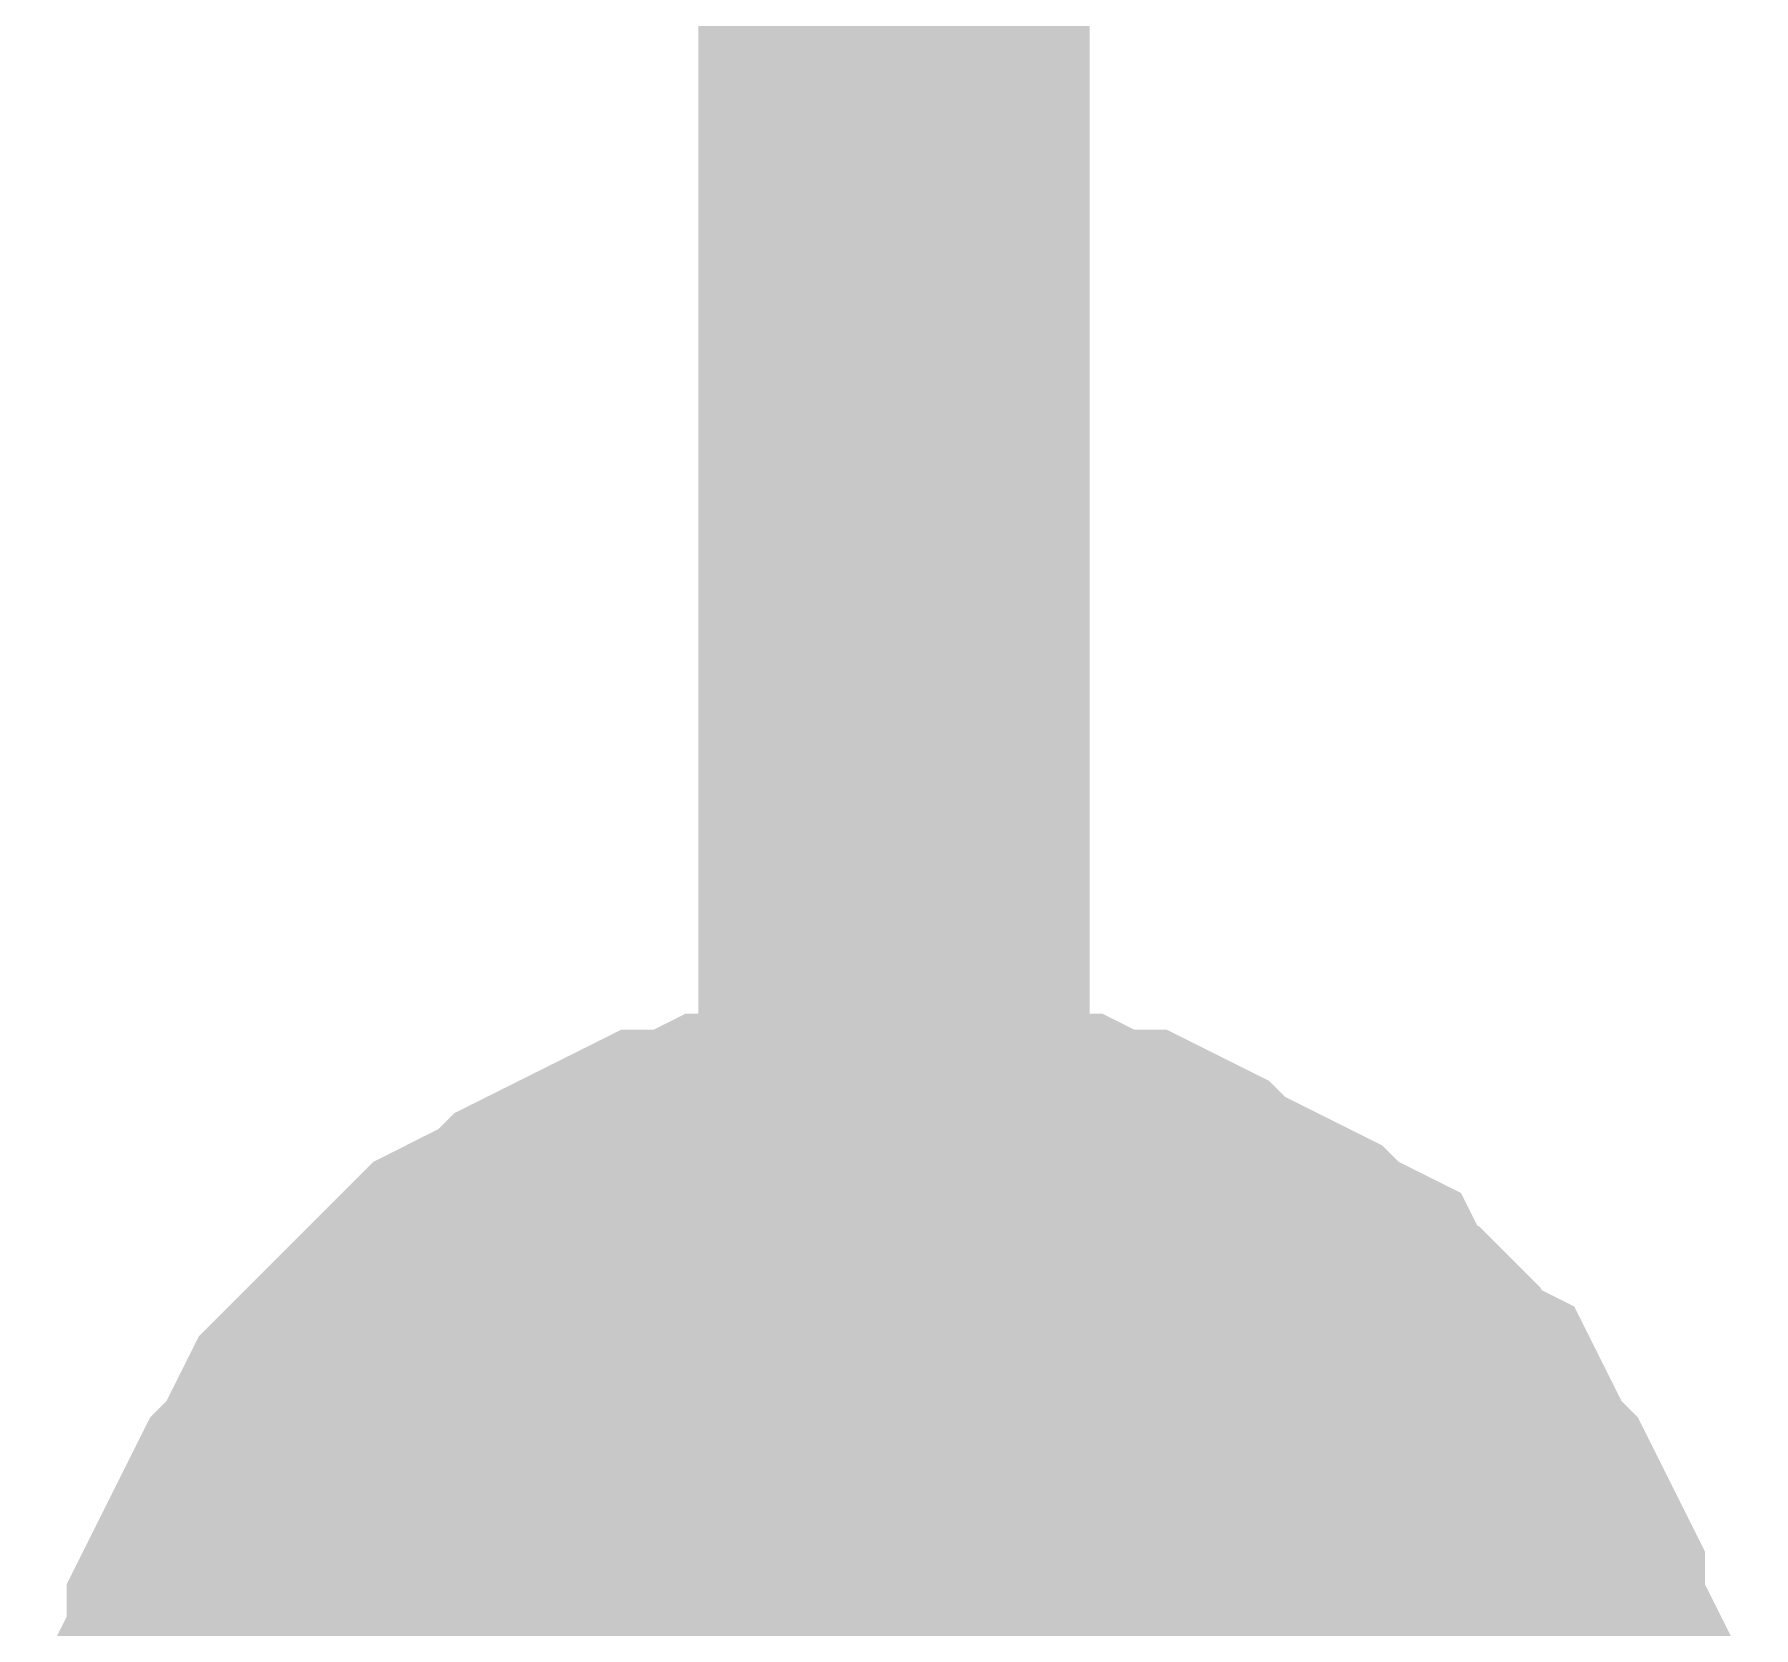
# Model space of a CAD drawing. Header units: inches. Extents: x 0 to 569, y 0 to 432.
# Drawn here: x 85.712 to 87.028, y 117.006 to 118.226 of the extents above; entities that cross this region are included whole.
import ezdxf

# ---------------------------------------------------------------- set-up
doc = ezdxf.new("R2010")
doc.units = ezdxf.units.IN
doc.layers.add('Sheet', color=255, linetype='Continuous')

msp = doc.modelspace()

# ---------------------------------------------------------------- linework, layer by layer
at = {"layer": 'Sheet'}
for points in [[(86.3699, 116.8301, 0.2997, 0.2997, 0), (86.3699, 142.2301, 0.2997, 0.2997, 0)], [(85.8614, 116.8549, 0.2997, 0.2997, 0), (85.8614, 116.8797, 0.2997, 0.2997, 0), (85.8614, 116.9045, 0.2997, 0.2997, 0), (85.8738, 116.9293, 0.2997, 0.2997, 0), (85.8738, 116.9541, 0.2997, 0.2997, 0), (85.8862, 116.9789, 0.2997, 0.2997, 0), (85.8862, 117.0037, 0.2997, 0.2997, 0), (85.8986, 117.0285, 0.2997, 0.2997, 0), (85.911, 117.0533, 0.2997, 0.2997, 0), (85.9234, 117.0781, 0.2997, 0.2997, 0), (85.9358, 117.0905, 0.2997, 0.2997, 0), (85.9482, 117.1153, 0.2997, 0.2997, 0), (85.9606, 117.1401, 0.2997, 0.2997, 0), (85.973, 117.1525, 0.2997, 0.2997, 0), (85.9979, 117.1773, 0.2997, 0.2997, 0), (86.0103, 117.1897, 0.2997, 0.2997, 0), (86.0227, 117.2021, 0.2997, 0.2997, 0), (86.0475, 117.227, 0.2997, 0.2997, 0), (86.0599, 117.2394, 0.2997, 0.2997, 0), (86.0847, 117.2518, 0.2997, 0.2997, 0), (86.1095, 117.2642, 0.2997, 0.2997, 0), (86.1219, 117.2766, 0.2997, 0.2997, 0), (86.1467, 117.289, 0.2997, 0.2997, 0), (86.1715, 117.3014, 0.2997, 0.2997, 0), (86.1963, 117.3138, 0.2997, 0.2997, 0), (86.2211, 117.3138, 0.2997, 0.2997, 0), (86.2459, 117.3262, 0.2997, 0.2997, 0), (86.2707, 117.3262, 0.2997, 0.2997, 0), (86.2955, 117.3386, 0.2997, 0.2997, 0), (86.3203, 117.3386, 0.2997, 0.2997, 0), (86.3451, 117.3386, 0.2997, 0.2997, 0), (86.3699, 117.3386, 0.2997, 0.2997, 0)], [(85.8614, 116.8549, 0.2997, 0.2997, 0), (85.8614, 116.8797, 0.2997, 0.2997, 0), (85.8614, 116.9045, 0.2997, 0.2997, 0), (85.8738, 116.9293, 0.2997, 0.2997, 0), (85.8738, 116.9541, 0.2997, 0.2997, 0), (85.8862, 116.9789, 0.2997, 0.2997, 0), (85.8862, 117.0037, 0.2997, 0.2997, 0), (85.8986, 117.0285, 0.2997, 0.2997, 0), (85.911, 117.0533, 0.2997, 0.2997, 0), (85.9234, 117.0781, 0.2997, 0.2997, 0), (85.9358, 117.0905, 0.2997, 0.2997, 0), (85.9482, 117.1153, 0.2997, 0.2997, 0), (85.9606, 117.1401, 0.2997, 0.2997, 0), (85.973, 117.1525, 0.2997, 0.2997, 0), (85.9979, 117.1773, 0.2997, 0.2997, 0), (86.0103, 117.1897, 0.2997, 0.2997, 0), (86.0227, 117.2021, 0.2997, 0.2997, 0), (86.0475, 117.227, 0.2997, 0.2997, 0), (86.0599, 117.2394, 0.2997, 0.2997, 0), (86.0847, 117.2518, 0.2997, 0.2997, 0), (86.1095, 117.2642, 0.2997, 0.2997, 0), (86.1219, 117.2766, 0.2997, 0.2997, 0), (86.1467, 117.289, 0.2997, 0.2997, 0), (86.1715, 117.3014, 0.2997, 0.2997, 0), (86.1963, 117.3138, 0.2997, 0.2997, 0), (86.2211, 117.3138, 0.2997, 0.2997, 0), (86.2459, 117.3262, 0.2997, 0.2997, 0), (86.2707, 117.3262, 0.2997, 0.2997, 0), (86.2955, 117.3386, 0.2997, 0.2997, 0), (86.3203, 117.3386, 0.2997, 0.2997, 0), (86.3451, 117.3386, 0.2997, 0.2997, 0), (86.3699, 117.3386, 0.2997, 0.2997, 0)], [(85.8614, 116.8549, 0.2997, 0.2997, 0), (85.8614, 116.8797, 0.2997, 0.2997, 0), (85.8614, 116.9045, 0.2997, 0.2997, 0), (85.8738, 116.9293, 0.2997, 0.2997, 0), (85.8738, 116.9541, 0.2997, 0.2997, 0), (85.8862, 116.9789, 0.2997, 0.2997, 0), (85.8862, 117.0037, 0.2997, 0.2997, 0), (85.8986, 117.0285, 0.2997, 0.2997, 0), (85.911, 117.0533, 0.2997, 0.2997, 0), (85.9234, 117.0781, 0.2997, 0.2997, 0), (85.9358, 117.0905, 0.2997, 0.2997, 0), (85.9482, 117.1153, 0.2997, 0.2997, 0), (85.9606, 117.1401, 0.2997, 0.2997, 0), (85.973, 117.1525, 0.2997, 0.2997, 0), (85.9979, 117.1773, 0.2997, 0.2997, 0), (86.0103, 117.1897, 0.2997, 0.2997, 0), (86.0227, 117.2021, 0.2997, 0.2997, 0), (86.0475, 117.227, 0.2997, 0.2997, 0), (86.0599, 117.2394, 0.2997, 0.2997, 0), (86.0847, 117.2518, 0.2997, 0.2997, 0), (86.1095, 117.2642, 0.2997, 0.2997, 0), (86.1219, 117.2766, 0.2997, 0.2997, 0), (86.1467, 117.289, 0.2997, 0.2997, 0), (86.1715, 117.3014, 0.2997, 0.2997, 0), (86.1963, 117.3138, 0.2997, 0.2997, 0), (86.2211, 117.3138, 0.2997, 0.2997, 0), (86.2459, 117.3262, 0.2997, 0.2997, 0), (86.2707, 117.3262, 0.2997, 0.2997, 0), (86.2955, 117.3386, 0.2997, 0.2997, 0), (86.3203, 117.3386, 0.2997, 0.2997, 0), (86.3451, 117.3386, 0.2997, 0.2997, 0), (86.3699, 117.3386, 0.2997, 0.2997, 0)], [(85.8614, 116.8549, 0.2997, 0.2997, 0), (85.8614, 116.8797, 0.2997, 0.2997, 0), (85.8614, 116.9045, 0.2997, 0.2997, 0), (85.8738, 116.9293, 0.2997, 0.2997, 0), (85.8738, 116.9541, 0.2997, 0.2997, 0), (85.8862, 116.9789, 0.2997, 0.2997, 0), (85.8862, 117.0037, 0.2997, 0.2997, 0), (85.8986, 117.0285, 0.2997, 0.2997, 0), (85.911, 117.0533, 0.2997, 0.2997, 0), (85.9234, 117.0781, 0.2997, 0.2997, 0), (85.9358, 117.0905, 0.2997, 0.2997, 0), (85.9482, 117.1153, 0.2997, 0.2997, 0), (85.9606, 117.1401, 0.2997, 0.2997, 0), (85.973, 117.1525, 0.2997, 0.2997, 0), (85.9979, 117.1773, 0.2997, 0.2997, 0), (86.0103, 117.1897, 0.2997, 0.2997, 0), (86.0227, 117.2021, 0.2997, 0.2997, 0), (86.0475, 117.227, 0.2997, 0.2997, 0), (86.0599, 117.2394, 0.2997, 0.2997, 0), (86.0847, 117.2518, 0.2997, 0.2997, 0), (86.1095, 117.2642, 0.2997, 0.2997, 0), (86.1219, 117.2766, 0.2997, 0.2997, 0), (86.1467, 117.289, 0.2997, 0.2997, 0), (86.1715, 117.3014, 0.2997, 0.2997, 0), (86.1963, 117.3138, 0.2997, 0.2997, 0), (86.2211, 117.3138, 0.2997, 0.2997, 0), (86.2459, 117.3262, 0.2997, 0.2997, 0), (86.2707, 117.3262, 0.2997, 0.2997, 0), (86.2955, 117.3386, 0.2997, 0.2997, 0), (86.3203, 117.3386, 0.2997, 0.2997, 0), (86.3451, 117.3386, 0.2997, 0.2997, 0), (86.3699, 117.3386, 0.2997, 0.2997, 0)], [(86.3699, 117.3386, 0.2997, 0.2997, 0), (86.3699, 117.3386, 0.2997, 0.2997, 0)], [(86.3699, 117.3386, 0.2997, 0.2997, 0), (86.3947, 117.3386, 0.2997, 0.2997, 0), (86.4195, 117.3386, 0.2997, 0.2997, 0), (86.4443, 117.3386, 0.2997, 0.2997, 0), (86.4691, 117.3262, 0.2997, 0.2997, 0), (86.4939, 117.3262, 0.2997, 0.2997, 0), (86.5187, 117.3138, 0.2997, 0.2997, 0), (86.5436, 117.3138, 0.2997, 0.2997, 0), (86.5684, 117.3014, 0.2997, 0.2997, 0), (86.5808, 117.289, 0.2997, 0.2997, 0), (86.6056, 117.2766, 0.2997, 0.2997, 0), (86.6304, 117.2642, 0.2997, 0.2997, 0), (86.6552, 117.2518, 0.2997, 0.2997, 0), (86.6676, 117.2394, 0.2997, 0.2997, 0), (86.6924, 117.227, 0.2997, 0.2997, 0), (86.7048, 117.2021, 0.2997, 0.2997, 0), (86.7296, 117.1897, 0.2997, 0.2997, 0), (86.742, 117.1773, 0.2997, 0.2997, 0), (86.7544, 117.1525, 0.2997, 0.2997, 0), (86.7792, 117.1401, 0.2997, 0.2997, 0), (86.7916, 117.1153, 0.2997, 0.2997, 0), (86.804, 117.0905, 0.2997, 0.2997, 0), (86.8164, 117.0781, 0.2997, 0.2997, 0), (86.8288, 117.0533, 0.2997, 0.2997, 0), (86.8412, 117.0285, 0.2997, 0.2997, 0), (86.8412, 117.0037, 0.2997, 0.2997, 0), (86.8536, 116.9789, 0.2997, 0.2997, 0), (86.866, 116.9541, 0.2997, 0.2997, 0), (86.866, 116.9293, 0.2997, 0.2997, 0), (86.8784, 116.9045, 0.2997, 0.2997, 0), (86.8784, 116.8797, 0.2997, 0.2997, 0), (86.8784, 116.8549, 0.2997, 0.2997, 0)], [(86.3699, 117.3386, 0.2997, 0.2997, 0), (86.3699, 117.3386, 0.2997, 0.2997, 0)], [(86.3699, 117.3386, 0.2997, 0.2997, 0), (86.3947, 117.3386, 0.2997, 0.2997, 0), (86.4195, 117.3386, 0.2997, 0.2997, 0), (86.4443, 117.3386, 0.2997, 0.2997, 0), (86.4691, 117.3262, 0.2997, 0.2997, 0), (86.4939, 117.3262, 0.2997, 0.2997, 0), (86.5187, 117.3138, 0.2997, 0.2997, 0), (86.5436, 117.3138, 0.2997, 0.2997, 0), (86.5684, 117.3014, 0.2997, 0.2997, 0), (86.5808, 117.289, 0.2997, 0.2997, 0), (86.6056, 117.2766, 0.2997, 0.2997, 0), (86.6304, 117.2642, 0.2997, 0.2997, 0), (86.6552, 117.2518, 0.2997, 0.2997, 0), (86.6676, 117.2394, 0.2997, 0.2997, 0), (86.6924, 117.227, 0.2997, 0.2997, 0), (86.7048, 117.2021, 0.2997, 0.2997, 0), (86.7296, 117.1897, 0.2997, 0.2997, 0), (86.742, 117.1773, 0.2997, 0.2997, 0), (86.7544, 117.1525, 0.2997, 0.2997, 0), (86.7792, 117.1401, 0.2997, 0.2997, 0), (86.7916, 117.1153, 0.2997, 0.2997, 0), (86.804, 117.0905, 0.2997, 0.2997, 0), (86.8164, 117.0781, 0.2997, 0.2997, 0), (86.8288, 117.0533, 0.2997, 0.2997, 0), (86.8412, 117.0285, 0.2997, 0.2997, 0), (86.8412, 117.0037, 0.2997, 0.2997, 0), (86.8536, 116.9789, 0.2997, 0.2997, 0), (86.866, 116.9541, 0.2997, 0.2997, 0), (86.866, 116.9293, 0.2997, 0.2997, 0), (86.8784, 116.9045, 0.2997, 0.2997, 0), (86.8784, 116.8797, 0.2997, 0.2997, 0), (86.8784, 116.8549, 0.2997, 0.2997, 0)], [(86.3699, 117.3386, 0.2997, 0.2997, 0), (86.3699, 117.3386, 0.2997, 0.2997, 0)], [(86.3699, 117.3386, 0.2997, 0.2997, 0), (86.3947, 117.3386, 0.2997, 0.2997, 0), (86.4195, 117.3386, 0.2997, 0.2997, 0), (86.4443, 117.3386, 0.2997, 0.2997, 0), (86.4691, 117.3262, 0.2997, 0.2997, 0), (86.4939, 117.3262, 0.2997, 0.2997, 0), (86.5187, 117.3138, 0.2997, 0.2997, 0), (86.5436, 117.3138, 0.2997, 0.2997, 0), (86.5684, 117.3014, 0.2997, 0.2997, 0), (86.5808, 117.289, 0.2997, 0.2997, 0), (86.6056, 117.2766, 0.2997, 0.2997, 0), (86.6304, 117.2642, 0.2997, 0.2997, 0), (86.6552, 117.2518, 0.2997, 0.2997, 0), (86.6676, 117.2394, 0.2997, 0.2997, 0), (86.6924, 117.227, 0.2997, 0.2997, 0), (86.7048, 117.2021, 0.2997, 0.2997, 0), (86.7296, 117.1897, 0.2997, 0.2997, 0), (86.742, 117.1773, 0.2997, 0.2997, 0), (86.7544, 117.1525, 0.2997, 0.2997, 0), (86.7792, 117.1401, 0.2997, 0.2997, 0), (86.7916, 117.1153, 0.2997, 0.2997, 0), (86.804, 117.0905, 0.2997, 0.2997, 0), (86.8164, 117.0781, 0.2997, 0.2997, 0), (86.8288, 117.0533, 0.2997, 0.2997, 0), (86.8412, 117.0285, 0.2997, 0.2997, 0), (86.8412, 117.0037, 0.2997, 0.2997, 0), (86.8536, 116.9789, 0.2997, 0.2997, 0), (86.866, 116.9541, 0.2997, 0.2997, 0), (86.866, 116.9293, 0.2997, 0.2997, 0), (86.8784, 116.9045, 0.2997, 0.2997, 0), (86.8784, 116.8797, 0.2997, 0.2997, 0), (86.8784, 116.8549, 0.2997, 0.2997, 0)], [(86.3699, 117.3386, 0.2997, 0.2997, 0), (86.3699, 117.3386, 0.2997, 0.2997, 0)], [(86.3699, 117.3386, 0.2997, 0.2997, 0), (86.3947, 117.3386, 0.2997, 0.2997, 0), (86.4195, 117.3386, 0.2997, 0.2997, 0), (86.4443, 117.3386, 0.2997, 0.2997, 0), (86.4691, 117.3262, 0.2997, 0.2997, 0), (86.4939, 117.3262, 0.2997, 0.2997, 0), (86.5187, 117.3138, 0.2997, 0.2997, 0), (86.5436, 117.3138, 0.2997, 0.2997, 0), (86.5684, 117.3014, 0.2997, 0.2997, 0), (86.5808, 117.289, 0.2997, 0.2997, 0), (86.6056, 117.2766, 0.2997, 0.2997, 0), (86.6304, 117.2642, 0.2997, 0.2997, 0), (86.6552, 117.2518, 0.2997, 0.2997, 0), (86.6676, 117.2394, 0.2997, 0.2997, 0), (86.6924, 117.227, 0.2997, 0.2997, 0), (86.7048, 117.2021, 0.2997, 0.2997, 0), (86.7296, 117.1897, 0.2997, 0.2997, 0), (86.742, 117.1773, 0.2997, 0.2997, 0), (86.7544, 117.1525, 0.2997, 0.2997, 0), (86.7792, 117.1401, 0.2997, 0.2997, 0), (86.7916, 117.1153, 0.2997, 0.2997, 0), (86.804, 117.0905, 0.2997, 0.2997, 0), (86.8164, 117.0781, 0.2997, 0.2997, 0), (86.8288, 117.0533, 0.2997, 0.2997, 0), (86.8412, 117.0285, 0.2997, 0.2997, 0), (86.8412, 117.0037, 0.2997, 0.2997, 0), (86.8536, 116.9789, 0.2997, 0.2997, 0), (86.866, 116.9541, 0.2997, 0.2997, 0), (86.866, 116.9293, 0.2997, 0.2997, 0), (86.8784, 116.9045, 0.2997, 0.2997, 0), (86.8784, 116.8797, 0.2997, 0.2997, 0), (86.8784, 116.8549, 0.2997, 0.2997, 0)], [(85.8738, 116.9541, 0.0991, 0.0991, 0), (85.8862, 116.9789, 0.0991, 0.0991, 0), (85.8862, 117.0037, 0.0991, 0.0991, 0), (85.8986, 117.0285, 0.0991, 0.0991, 0), (85.911, 117.0533, 0.0991, 0.0991, 0), (85.9234, 117.0781, 0.0991, 0.0991, 0), (85.9358, 117.0905, 0.0991, 0.0991, 0), (85.9482, 117.1153, 0.0991, 0.0991, 0), (85.9606, 117.1401, 0.0991, 0.0991, 0), (85.973, 117.1525, 0.0991, 0.0991, 0), (85.9979, 117.1773, 0.0991, 0.0991, 0), (86.0103, 117.1897, 0.0991, 0.0991, 0), (86.0227, 117.2021, 0.0991, 0.0991, 0), (86.0475, 117.227, 0.0991, 0.0991, 0), (86.0599, 117.2394, 0.0991, 0.0991, 0), (86.0847, 117.2518, 0.0991, 0.0991, 0), (86.1095, 117.2642, 0.0991, 0.0991, 0), (86.1219, 117.2766, 0.0991, 0.0991, 0), (86.1467, 117.289, 0.0991, 0.0991, 0), (86.1715, 117.3014, 0.0991, 0.0991, 0), (86.1963, 117.3138, 0.0991, 0.0991, 0), (86.2211, 117.3138, 0.0991, 0.0991, 0), (86.2459, 117.3262, 0.0991, 0.0991, 0), (86.2707, 117.3262, 0.0991, 0.0991, 0), (86.2955, 117.3386, 0.0991, 0.0991, 0), (86.3203, 117.3386, 0.0991, 0.0991, 0), (86.3451, 117.3386, 0.0991, 0.0991, 0), (86.3699, 117.3386, 0.0991, 0.0991, 0)], [(85.8738, 116.9541, 0.0991, 0.0991, 0), (85.8862, 116.9789, 0.0991, 0.0991, 0), (85.8862, 117.0037, 0.0991, 0.0991, 0), (85.8986, 117.0285, 0.0991, 0.0991, 0), (85.911, 117.0533, 0.0991, 0.0991, 0), (85.9234, 117.0781, 0.0991, 0.0991, 0), (85.9358, 117.0905, 0.0991, 0.0991, 0), (85.9482, 117.1153, 0.0991, 0.0991, 0), (85.9606, 117.1401, 0.0991, 0.0991, 0), (85.973, 117.1525, 0.0991, 0.0991, 0), (85.9979, 117.1773, 0.0991, 0.0991, 0), (86.0103, 117.1897, 0.0991, 0.0991, 0), (86.0227, 117.2021, 0.0991, 0.0991, 0), (86.0475, 117.227, 0.0991, 0.0991, 0), (86.0599, 117.2394, 0.0991, 0.0991, 0), (86.0847, 117.2518, 0.0991, 0.0991, 0), (86.1095, 117.2642, 0.0991, 0.0991, 0), (86.1219, 117.2766, 0.0991, 0.0991, 0), (86.1467, 117.289, 0.0991, 0.0991, 0), (86.1715, 117.3014, 0.0991, 0.0991, 0), (86.1963, 117.3138, 0.0991, 0.0991, 0), (86.2211, 117.3138, 0.0991, 0.0991, 0), (86.2459, 117.3262, 0.0991, 0.0991, 0), (86.2707, 117.3262, 0.0991, 0.0991, 0), (86.2955, 117.3386, 0.0991, 0.0991, 0), (86.3203, 117.3386, 0.0991, 0.0991, 0), (86.3451, 117.3386, 0.0991, 0.0991, 0), (86.3699, 117.3386, 0.0991, 0.0991, 0)], [(85.8738, 116.9541, 0.0991, 0.0991, 0), (85.8862, 116.9789, 0.0991, 0.0991, 0), (85.8862, 117.0037, 0.0991, 0.0991, 0), (85.8986, 117.0285, 0.0991, 0.0991, 0), (85.911, 117.0533, 0.0991, 0.0991, 0), (85.9234, 117.0781, 0.0991, 0.0991, 0), (85.9358, 117.0905, 0.0991, 0.0991, 0), (85.9482, 117.1153, 0.0991, 0.0991, 0), (85.9606, 117.1401, 0.0991, 0.0991, 0), (85.973, 117.1525, 0.0991, 0.0991, 0), (85.9979, 117.1773, 0.0991, 0.0991, 0), (86.0103, 117.1897, 0.0991, 0.0991, 0), (86.0227, 117.2021, 0.0991, 0.0991, 0), (86.0475, 117.227, 0.0991, 0.0991, 0), (86.0599, 117.2394, 0.0991, 0.0991, 0), (86.0847, 117.2518, 0.0991, 0.0991, 0), (86.1095, 117.2642, 0.0991, 0.0991, 0), (86.1219, 117.2766, 0.0991, 0.0991, 0), (86.1467, 117.289, 0.0991, 0.0991, 0), (86.1715, 117.3014, 0.0991, 0.0991, 0), (86.1963, 117.3138, 0.0991, 0.0991, 0), (86.2211, 117.3138, 0.0991, 0.0991, 0), (86.2459, 117.3262, 0.0991, 0.0991, 0), (86.2707, 117.3262, 0.0991, 0.0991, 0), (86.2955, 117.3386, 0.0991, 0.0991, 0), (86.3203, 117.3386, 0.0991, 0.0991, 0), (86.3451, 117.3386, 0.0991, 0.0991, 0), (86.3699, 117.3386, 0.0991, 0.0991, 0)], [(85.8738, 116.9541, 0.0991, 0.0991, 0), (85.8862, 116.9789, 0.0991, 0.0991, 0), (85.8862, 117.0037, 0.0991, 0.0991, 0), (85.8986, 117.0285, 0.0991, 0.0991, 0), (85.911, 117.0533, 0.0991, 0.0991, 0), (85.9234, 117.0781, 0.0991, 0.0991, 0), (85.9358, 117.0905, 0.0991, 0.0991, 0), (85.9482, 117.1153, 0.0991, 0.0991, 0), (85.9606, 117.1401, 0.0991, 0.0991, 0), (85.973, 117.1525, 0.0991, 0.0991, 0), (85.9979, 117.1773, 0.0991, 0.0991, 0), (86.0103, 117.1897, 0.0991, 0.0991, 0), (86.0227, 117.2021, 0.0991, 0.0991, 0), (86.0475, 117.227, 0.0991, 0.0991, 0), (86.0599, 117.2394, 0.0991, 0.0991, 0), (86.0847, 117.2518, 0.0991, 0.0991, 0), (86.1095, 117.2642, 0.0991, 0.0991, 0), (86.1219, 117.2766, 0.0991, 0.0991, 0), (86.1467, 117.289, 0.0991, 0.0991, 0), (86.1715, 117.3014, 0.0991, 0.0991, 0), (86.1963, 117.3138, 0.0991, 0.0991, 0), (86.2211, 117.3138, 0.0991, 0.0991, 0), (86.2459, 117.3262, 0.0991, 0.0991, 0), (86.2707, 117.3262, 0.0991, 0.0991, 0), (86.2955, 117.3386, 0.0991, 0.0991, 0), (86.3203, 117.3386, 0.0991, 0.0991, 0), (86.3451, 117.3386, 0.0991, 0.0991, 0), (86.3699, 117.3386, 0.0991, 0.0991, 0)], [(86.3699, 117.3386, 0.0991, 0.0991, 0), (86.3699, 117.3386, 0.0991, 0.0991, 0)], [(86.3699, 117.3386, 0.0991, 0.0991, 0), (86.3947, 117.3386, 0.0991, 0.0991, 0), (86.4195, 117.3386, 0.0991, 0.0991, 0), (86.4443, 117.3386, 0.0991, 0.0991, 0), (86.4691, 117.3262, 0.0991, 0.0991, 0), (86.4939, 117.3262, 0.0991, 0.0991, 0), (86.5187, 117.3138, 0.0991, 0.0991, 0), (86.5436, 117.3138, 0.0991, 0.0991, 0), (86.5684, 117.3014, 0.0991, 0.0991, 0), (86.5808, 117.289, 0.0991, 0.0991, 0), (86.6056, 117.2766, 0.0991, 0.0991, 0), (86.6304, 117.2642, 0.0991, 0.0991, 0), (86.6552, 117.2518, 0.0991, 0.0991, 0), (86.6676, 117.2394, 0.0991, 0.0991, 0), (86.6924, 117.227, 0.0991, 0.0991, 0), (86.7048, 117.2021, 0.0991, 0.0991, 0), (86.7296, 117.1897, 0.0991, 0.0991, 0), (86.742, 117.1773, 0.0991, 0.0991, 0), (86.7544, 117.1525, 0.0991, 0.0991, 0), (86.7792, 117.1401, 0.0991, 0.0991, 0), (86.7916, 117.1153, 0.0991, 0.0991, 0), (86.804, 117.0905, 0.0991, 0.0991, 0), (86.8164, 117.0781, 0.0991, 0.0991, 0), (86.8288, 117.0533, 0.0991, 0.0991, 0), (86.8412, 117.0285, 0.0991, 0.0991, 0), (86.8412, 117.0037, 0.0991, 0.0991, 0), (86.8536, 116.9789, 0.0991, 0.0991, 0), (86.866, 116.9541, 0.0991, 0.0991, 0)], [(86.3699, 117.3386, 0.0991, 0.0991, 0), (86.3699, 117.3386, 0.0991, 0.0991, 0)], [(86.3699, 117.3386, 0.0991, 0.0991, 0), (86.3947, 117.3386, 0.0991, 0.0991, 0), (86.4195, 117.3386, 0.0991, 0.0991, 0), (86.4443, 117.3386, 0.0991, 0.0991, 0), (86.4691, 117.3262, 0.0991, 0.0991, 0), (86.4939, 117.3262, 0.0991, 0.0991, 0), (86.5187, 117.3138, 0.0991, 0.0991, 0), (86.5436, 117.3138, 0.0991, 0.0991, 0), (86.5684, 117.3014, 0.0991, 0.0991, 0), (86.5808, 117.289, 0.0991, 0.0991, 0), (86.6056, 117.2766, 0.0991, 0.0991, 0), (86.6304, 117.2642, 0.0991, 0.0991, 0), (86.6552, 117.2518, 0.0991, 0.0991, 0), (86.6676, 117.2394, 0.0991, 0.0991, 0), (86.6924, 117.227, 0.0991, 0.0991, 0), (86.7048, 117.2021, 0.0991, 0.0991, 0), (86.7296, 117.1897, 0.0991, 0.0991, 0), (86.742, 117.1773, 0.0991, 0.0991, 0), (86.7544, 117.1525, 0.0991, 0.0991, 0), (86.7792, 117.1401, 0.0991, 0.0991, 0), (86.7916, 117.1153, 0.0991, 0.0991, 0), (86.804, 117.0905, 0.0991, 0.0991, 0), (86.8164, 117.0781, 0.0991, 0.0991, 0), (86.8288, 117.0533, 0.0991, 0.0991, 0), (86.8412, 117.0285, 0.0991, 0.0991, 0), (86.8412, 117.0037, 0.0991, 0.0991, 0), (86.8536, 116.9789, 0.0991, 0.0991, 0), (86.866, 116.9541, 0.0991, 0.0991, 0)], [(86.3699, 117.3386, 0.0991, 0.0991, 0), (86.3699, 117.3386, 0.0991, 0.0991, 0)], [(86.3699, 117.3386, 0.0991, 0.0991, 0), (86.3947, 117.3386, 0.0991, 0.0991, 0), (86.4195, 117.3386, 0.0991, 0.0991, 0), (86.4443, 117.3386, 0.0991, 0.0991, 0), (86.4691, 117.3262, 0.0991, 0.0991, 0), (86.4939, 117.3262, 0.0991, 0.0991, 0), (86.5187, 117.3138, 0.0991, 0.0991, 0), (86.5436, 117.3138, 0.0991, 0.0991, 0), (86.5684, 117.3014, 0.0991, 0.0991, 0), (86.5808, 117.289, 0.0991, 0.0991, 0), (86.6056, 117.2766, 0.0991, 0.0991, 0), (86.6304, 117.2642, 0.0991, 0.0991, 0), (86.6552, 117.2518, 0.0991, 0.0991, 0), (86.6676, 117.2394, 0.0991, 0.0991, 0), (86.6924, 117.227, 0.0991, 0.0991, 0), (86.7048, 117.2021, 0.0991, 0.0991, 0), (86.7296, 117.1897, 0.0991, 0.0991, 0), (86.742, 117.1773, 0.0991, 0.0991, 0), (86.7544, 117.1525, 0.0991, 0.0991, 0), (86.7792, 117.1401, 0.0991, 0.0991, 0), (86.7916, 117.1153, 0.0991, 0.0991, 0), (86.804, 117.0905, 0.0991, 0.0991, 0), (86.8164, 117.0781, 0.0991, 0.0991, 0), (86.8288, 117.0533, 0.0991, 0.0991, 0), (86.8412, 117.0285, 0.0991, 0.0991, 0), (86.8412, 117.0037, 0.0991, 0.0991, 0), (86.8536, 116.9789, 0.0991, 0.0991, 0), (86.866, 116.9541, 0.0991, 0.0991, 0)], [(86.3699, 117.3386, 0.0991, 0.0991, 0), (86.3699, 117.3386, 0.0991, 0.0991, 0)], [(86.3699, 117.3386, 0.0991, 0.0991, 0), (86.3947, 117.3386, 0.0991, 0.0991, 0), (86.4195, 117.3386, 0.0991, 0.0991, 0), (86.4443, 117.3386, 0.0991, 0.0991, 0), (86.4691, 117.3262, 0.0991, 0.0991, 0), (86.4939, 117.3262, 0.0991, 0.0991, 0), (86.5187, 117.3138, 0.0991, 0.0991, 0), (86.5436, 117.3138, 0.0991, 0.0991, 0), (86.5684, 117.3014, 0.0991, 0.0991, 0), (86.5808, 117.289, 0.0991, 0.0991, 0), (86.6056, 117.2766, 0.0991, 0.0991, 0), (86.6304, 117.2642, 0.0991, 0.0991, 0), (86.6552, 117.2518, 0.0991, 0.0991, 0), (86.6676, 117.2394, 0.0991, 0.0991, 0), (86.6924, 117.227, 0.0991, 0.0991, 0), (86.7048, 117.2021, 0.0991, 0.0991, 0), (86.7296, 117.1897, 0.0991, 0.0991, 0), (86.742, 117.1773, 0.0991, 0.0991, 0), (86.7544, 117.1525, 0.0991, 0.0991, 0), (86.7792, 117.1401, 0.0991, 0.0991, 0), (86.7916, 117.1153, 0.0991, 0.0991, 0), (86.804, 117.0905, 0.0991, 0.0991, 0), (86.8164, 117.0781, 0.0991, 0.0991, 0), (86.8288, 117.0533, 0.0991, 0.0991, 0), (86.8412, 117.0285, 0.0991, 0.0991, 0), (86.8412, 117.0037, 0.0991, 0.0991, 0), (86.8536, 116.9789, 0.0991, 0.0991, 0), (86.866, 116.9541, 0.0991, 0.0991, 0)]]:
    msp.add_lwpolyline(points, format="xyseb", dxfattribs=at)
msp.add_lwpolyline([(86.106, 116.84, 0.508, 0.508, 1), (86.614, 116.84, 0.508, 0.508, 1)], format="xyseb", close=True, dxfattribs=at)

doc.saveas('drawing.dxf')
